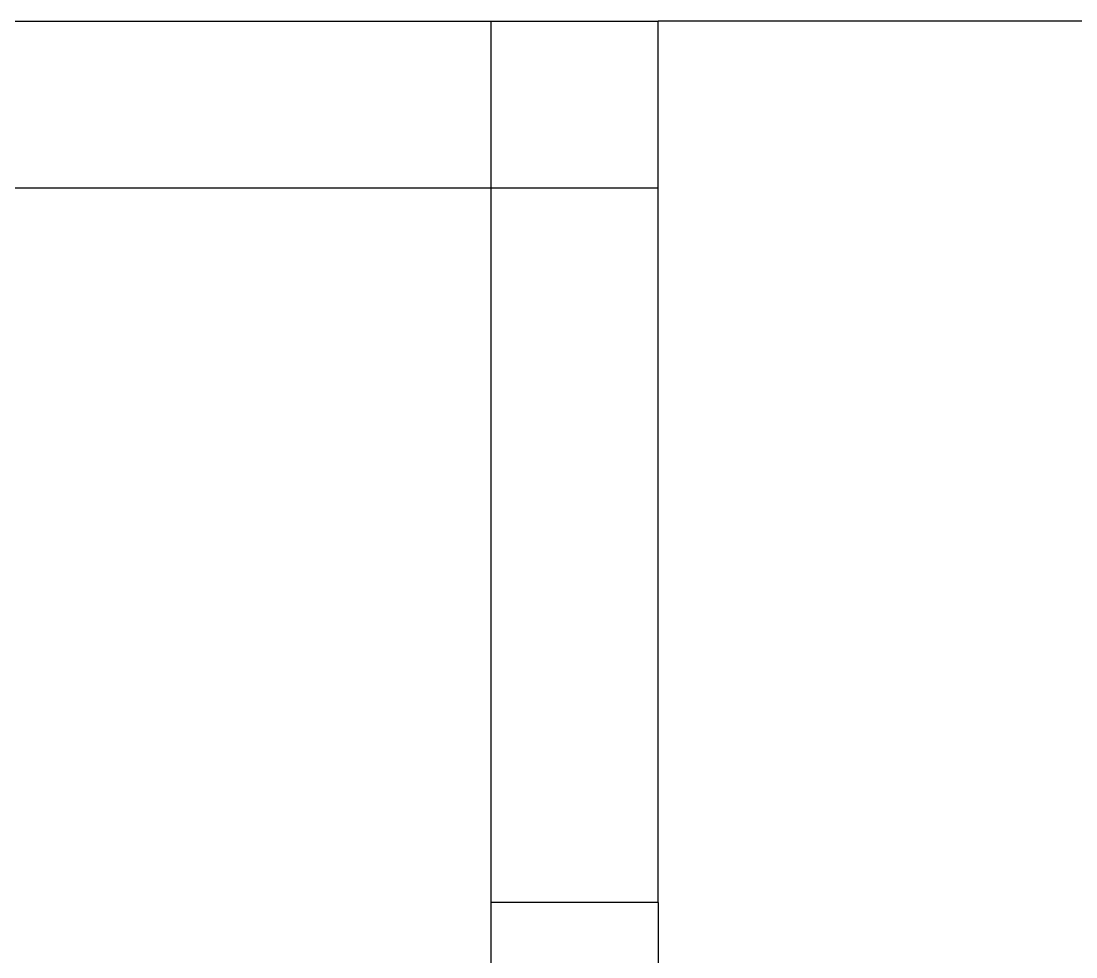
# Model space of a CAD drawing. Header units: inches. Extents: x 16928 to 514628, y -1471 to 241387.
# Drawn here: x 58849 to 59544, y 43623 to 44240 of the extents above; entities that cross this region are included whole.
import ezdxf

# ---------------------------------------------------------------- set-up
doc = ezdxf.new("R2010")
doc.units = ezdxf.units.IN
doc.header["$MEASUREMENT"] = 0
for name, color, linetype in [('LIGHT', 4, 'Continuous'), ('partition', 8, 'Continuous'), ('WIN', 9, 'Continuous')]:
    doc.layers.add(name, color=color, linetype=linetype)

msp = doc.modelspace()

# ---------------------------------------------------------------- linework, layer by layer
at = {"layer": 'LIGHT'}
msp.add_line((63158.56, 44240.48), (59268.56, 44240.48), dxfattribs=at)
at = {"layer": 'partition'}
for p, q in [((55288.56, 44240.48), (59268.56, 44240.48)), ((59158.56, 43659.18), (59158.56, 44240.48)), ((59268.56, 43659.18), (59268.56, 44240.48)), ((55288.56, 44130.48), (59268.56, 44130.48))]:
    msp.add_line(p, q, dxfattribs=at)
at = {"layer": 'WIN'}
for p, q in [((59158.56, 43609.18), (59158.56, 43659.18)), ((59268.56, 43659.18), (59268.56, 43609.18))]:
    msp.add_line(p, q, dxfattribs=at)
msp.add_lwpolyline([(59268.56, 43659.18), (59158.56, 43659.18)], dxfattribs=at)

doc.saveas('drawing.dxf')
